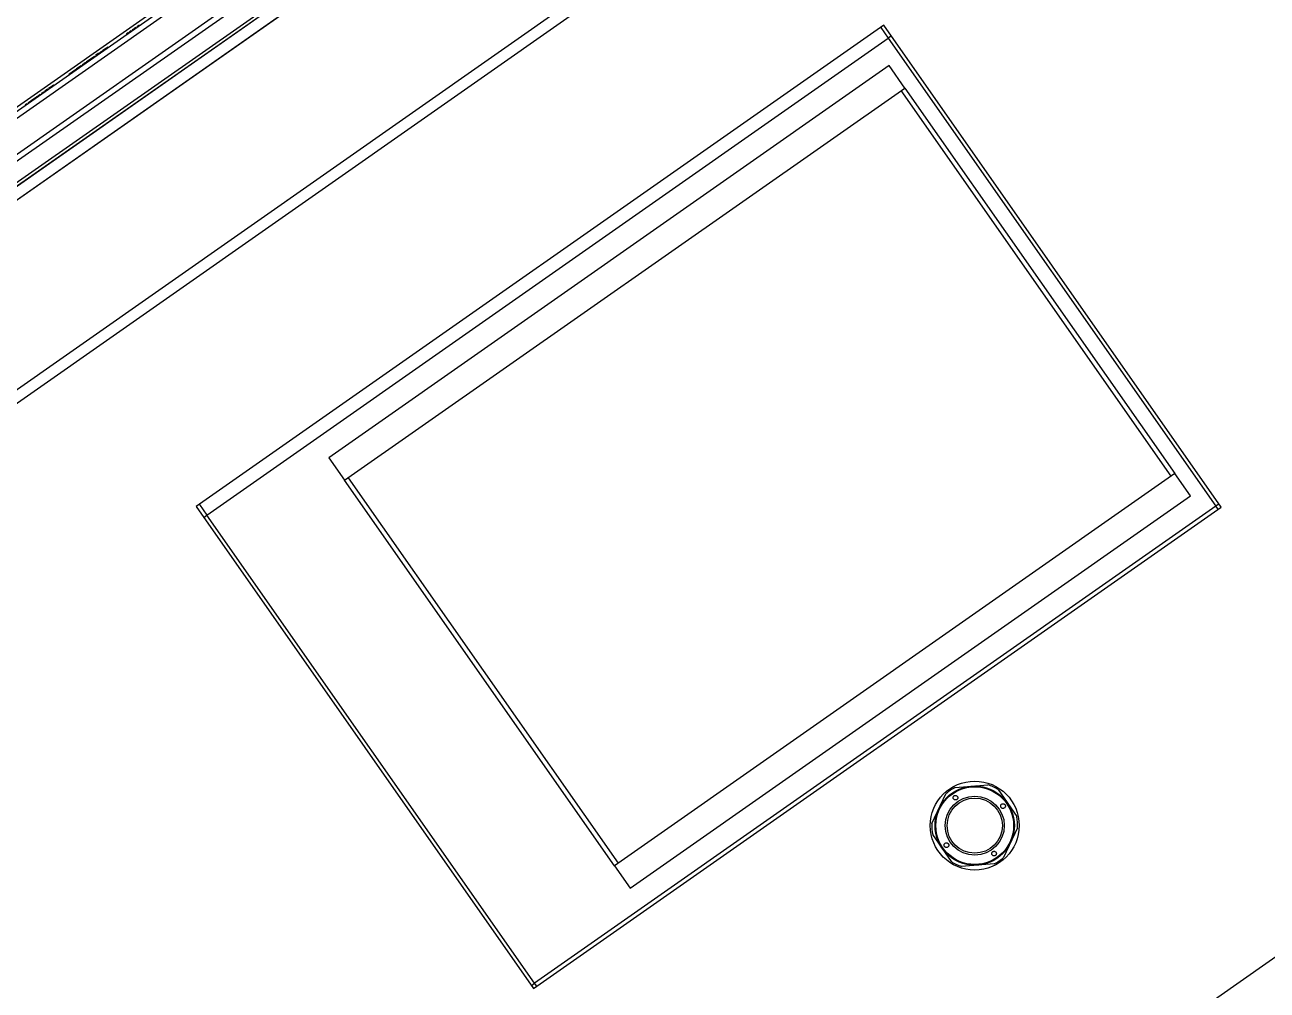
# Model space of a CAD drawing. Header units: millimetres. Extents: x 152904052 to 153933663, y 538271515 to 539240469.
# Drawn here: x 153465964.5 to 153466418.6, y 538579635.8 to 538579988.6 of the extents above; entities that cross this region are included whole.
import ezdxf

# ---------------------------------------------------------------- set-up
doc = ezdxf.new("R2010")
doc.units = ezdxf.units.MM
doc.layers.add('POWR', color=5, linetype='Continuous')

msp = doc.modelspace()

# ---------------------------------------------------------------- linework, layer by layer
at = {"layer": 'POWR', "color": 7}
for p, q in [((153467214.87, 538580807.11), (153464552.63, 538578942.98)), ((153467217.22, 538580803.75), (153464554.98, 538578939.63)), ((153465908.45, 538579893.81), (153467206.81, 538580802.93)), ((153467267, 538580769.27), (153464570.35, 538578881.05)), ((153465423.94, 538579578.05), (153466320.09, 538580205.54)), ((153465424.46, 538579580.98), (153466317.17, 538580206.06)), ((153466324.13, 538580195.06), (153465432.41, 538579570.68)), ((153466325.28, 538580193.42), (153465433.56, 538579569.04)), ((153466313.8, 538580176.17), (153464552.63, 538578942.98)), ((153466313.8, 538580176.17), (153464552.63, 538578942.98)), ((153464556.03, 538578946.84), (153466309.02, 538580174.29)), ((153464556.03, 538578946.84), (153466309.02, 538580174.29)), ((153466316.15, 538580172.82), (153464554.98, 538578939.63)), ((153466316.15, 538580172.82), (153464554.98, 538578939.63)), ((153466365.94, 538580138.33), (153464570.35, 538578881.05)), ((153466365.94, 538580138.33), (153464570.35, 538578881.05)), ((153466349.04, 538580121.49), (153465489.66, 538579519.76)), ((153465515.81, 538579646.47), (153466032.71, 538580008.41)), ((153466278.48, 538579988.47), (153466027.16, 538579812.49)), ((153466277.33, 538579987.66), (153466280.09, 538579983.73)), ((153466401.8, 538579812.35), (153466278.48, 538579988.47)), ((153466001.63, 538579985.24), (153466001.69, 538579985.16)), ((153466002.74, 538579986.01), (153466002.79, 538579985.93)), ((153466031.06, 538579809.36), (153466280.09, 538579983.73)), ((153466281.23, 538579984.53), (153466280.09, 538579983.73)), ((153466280.09, 538579983.73), (153466399.85, 538579812.69)), ((153465994.93, 538579980.55), (153465994.98, 538579980.46)), ((153465987.78, 538579975.54), (153465987.84, 538579975.46)), ((153466280.4, 538579973.7), (153466075.61, 538579830.3)), ((153466286.13, 538579965.5), (153466280.4, 538579973.7)), ((153465980.64, 538579970.54), (153465980.7, 538579970.46)), ((153465972.93, 538579965.14), (153465972.99, 538579965.06)), ((153465975.04, 538579966.62), (153465975.1, 538579966.54)), ((153466081.35, 538579822.11), (153466286.13, 538579965.5)), ((153466383.48, 538579823.69), (153466284.82, 538579964.59)), ((153466286.13, 538579965.5), (153466384.79, 538579824.61)), ((153465965.71, 538579960.09), (153465965.77, 538579960)), ((153465967.98, 538579961.68), (153465968.04, 538579961.6)), ((153465969.04, 538579962.42), (153465969.1, 538579962.34)), ((153465970.09, 538579963.16), (153465970.15, 538579963.08)), ((153465971.33, 538579964.02), (153465971.39, 538579963.94)), ((153466075.61, 538579830.3), (153466081.35, 538579822.11)), ((153466384.79, 538579824.61), (153466180, 538579681.22)), ((153466390.52, 538579816.42), (153466384.79, 538579824.61)), ((153466180, 538579681.22), (153466081.35, 538579822.11)), ((153466082.66, 538579823.03), (153466181.31, 538579682.13)), ((153466185.74, 538579673.02), (153466390.52, 538579816.42)), ((153466027.16, 538579812.49), (153466150.48, 538579636.38)), ((153466028.31, 538579813.3), (153466031.06, 538579809.36)), ((153466150.48, 538579636.38), (153466401.8, 538579812.35)), ((153466399.85, 538579812.69), (153466150.83, 538579638.33)), ((153466400.99, 538579813.5), (153466399.85, 538579812.69)), ((153466400.65, 538579811.55), (153466399.85, 538579812.69)), ((153466029.92, 538579808.56), (153466031.06, 538579809.36)), ((153466150.83, 538579638.33), (153466031.06, 538579809.36)), ((153466595.04, 538579769.3), (153465739.84, 538579170.49)), ((153466304.57, 538579709.88), (153466316.49, 538579710.84)), ((153466296.03, 538579696.73), (153466301.16, 538579707.53)), ((153466320.23, 538579709.06), (153466327.02, 538579699.22)), ((153466303.15, 538579682.75), (153466296.36, 538579692.6)), ((153466327.35, 538579695.09), (153466322.22, 538579684.29)), ((153466180, 538579681.22), (153466185.74, 538579673.02)), ((153466318.81, 538579681.93), (153466306.89, 538579680.97)), ((153466149.68, 538579637.52), (153466150.83, 538579638.33)), ((153466151.63, 538579637.18), (153466150.83, 538579638.33))]:
    msp.add_line(p, q, dxfattribs=at)
for radius in [16.25, 14.5, 14.21, 10.79, 10.09]:
    msp.add_circle((153466311.69, 538579695.91), radius, dxfattribs=at)
for start, end in [(57.0092, 72.1895), (117.0092, 132.1895), (177.0092, 192.1895), (357.0092, 12.1895), (237.0092, 252.1895), (297.0092, 312.1895)]:
    msp.add_arc((153466311.69, 538579695.91), 15.68, start, end, dxfattribs=at)
for points, knots in [([(153466005.11, 538579987.68), (153466004.94, 538579987.56), (153466004.41, 538579987.19), (153466003.83, 538579986.78), (153466003.75, 538579986.72), (153466003.7, 538579986.69)], [0, 0, 0, 0, 0.18313, 0.564678, 1, 1, 1, 1]), ([(153466006.33, 538579988.53), (153466006.19, 538579988.43), (153466005.84, 538579988.18), (153466005.47, 538579987.93), (153466005.42, 538579987.89), (153466005.4, 538579987.88)], [0, 0, 0, 0, 0.243406, 0.596918, 1, 1, 1, 1]), ([(153466002.45, 538579985.81), (153466002.29, 538579985.7), (153466001.7, 538579985.29), (153466001.66, 538579985.26), (153466001.63, 538579985.24)], [0, 0, 0, 0, 0.276313, 1, 1, 1, 1]), ([(153466003.42, 538579986.49), (153466003.28, 538579986.39), (153466002.79, 538579986.05), (153466002.76, 538579986.03), (153466002.74, 538579986.01)], [0, 0, 0, 0, 0.283268, 1, 1, 1, 1]), ([(153465994.93, 538579980.55), (153465994.86, 538579980.5), (153465994.73, 538579980.41), (153465993.77, 538579979.74), (153465992.38, 538579978.76), (153465991.05, 538579977.83), (153465990.34, 538579977.34)], [0, 0, 0, 0, 0.23574, 0.478454, 0.724852, 1, 1, 1, 1]), ([(153465985.22, 538579973.75), (153465984.74, 538579973.41), (153465983.66, 538579972.66), (153465982.31, 538579971.71), (153465981.33, 538579971.02), (153465980.74, 538579970.61), (153465980.68, 538579970.57), (153465980.64, 538579970.54)], [0, 0, 0, 0, 0.182191, 0.407324, 0.588082, 0.782618, 1, 1, 1, 1]), ([(153465987.78, 538579975.54), (153465987.56, 538579975.39), (153465987.14, 538579975.09), (153465986.52, 538579974.66), (153465986.04, 538579974.32), (153465985.73, 538579974.11), (153465985.54, 538579973.97), (153465985.52, 538579973.96), (153465985.51, 538579973.95)], [0, 0, 0, 0, 0.204322, 0.384201, 0.553768, 0.690021, 0.836548, 1, 1, 1, 1]), ([(153465990.06, 538579977.14), (153465990.01, 538579977.1), (153465989.91, 538579977.03), (153465989.32, 538579976.62), (153465988.61, 538579976.12), (153465988.06, 538579975.73), (153465987.78, 538579975.54)], [0, 0, 0, 0, 0.2756282, 0.5610843, 0.7842239, 1, 1, 1, 1]), ([(153465972.93, 538579965.14), (153465972.84, 538579965.08), (153465972.7, 538579964.98), (153465971.92, 538579964.44), (153465971.62, 538579964.22)], [0, 0, 0, 0, 0.607666, 1, 1, 1, 1]), ([(153465975.04, 538579966.62), (153465974.97, 538579966.57), (153465974.83, 538579966.47), (153465974.11, 538579965.97), (153465973.43, 538579965.49), (153465973.21, 538579965.34)], [0, 0, 0, 0, 0.398473, 0.8109, 1, 1, 1, 1]), ([(153465965.42, 538579959.89), (153465965.29, 538579959.79), (153465964.92, 538579959.54), (153465964.68, 538579959.36), (153465964.68, 538579959.36), (153465964.68, 538579959.36)], [0, 0, 0, 0, 0.275899, 0.729245, 1, 1, 1, 1]), ([(153465967.98, 538579961.68), (153465967.76, 538579961.52), (153465967.34, 538579961.23), (153465966.71, 538579960.79), (153465966.24, 538579960.46), (153465965.93, 538579960.24), (153465965.74, 538579960.11), (153465965.72, 538579960.09), (153465965.71, 538579960.09)], [0, 0, 0, 0, 0.206141, 0.386232, 0.554878, 0.690242, 0.836276, 1, 1, 1, 1]), ([(153465969.04, 538579962.42), (153465968.95, 538579962.35), (153465968.77, 538579962.23), (153465968.51, 538579962.05), (153465968.27, 538579961.88), (153465968.09, 538579961.76), (153465968, 538579961.69), (153465968, 538579961.69), (153465968, 538579961.69)], [0, 0, 0, 0, 0.204415, 0.384849, 0.552471, 0.740975, 0.946856, 1, 1, 1, 1]), ([(153465970.09, 538579963.16), (153465970.07, 538579963.14), (153465970.03, 538579963.11), (153465969.75, 538579962.92), (153465969.42, 538579962.69), (153465969.16, 538579962.51), (153465969.04, 538579962.42)], [0, 0, 0, 0, 0.274501, 0.560362, 0.784093, 1, 1, 1, 1]), ([(153465971.33, 538579964.02), (153465971.28, 538579963.98), (153465971.19, 538579963.93), (153465970.71, 538579963.59), (153465970.54, 538579963.47)], [0, 0, 0, 0, 0.647597, 1, 1, 1, 1]), ([(153466304.49, 538579706.96), (153466304.43, 538579706.95), (153466304.3, 538579706.92), (153466304.11, 538579706.81), (153466303.97, 538579706.66), (153466303.85, 538579706.46), (153466303.78, 538579706.19), (153466303.82, 538579705.86), (153466303.98, 538579705.54), (153466304.25, 538579705.33), (153466304.56, 538579705.26), (153466304.81, 538579705.28), (153466305.03, 538579705.36), (153466305.22, 538579705.49), (153466305.36, 538579705.65), (153466305.47, 538579705.86), (153466305.52, 538579706.14), (153466305.46, 538579706.45), (153466305.25, 538579706.75), (153466304.95, 538579706.94), (153466304.66, 538579706.98), (153466304.53, 538579706.97), (153466304.49, 538579706.96)], [0, 0, 0, 0, 0.032752, 0.06566, 0.096359, 0.128239, 0.178564, 0.249759, 0.323184, 0.410832, 0.464034, 0.505856, 0.540618, 0.575489, 0.608047, 0.643003, 0.696435, 0.769015, 0.843405, 0.93108, 0.98189, 1, 1, 1, 1]), ([(153466322.39, 538579703.83), (153466322.27, 538579703.87), (153466322, 538579703.94), (153466321.64, 538579703.83), (153466321.35, 538579703.62), (153466321.19, 538579703.34), (153466321.15, 538579703.05), (153466321.19, 538579702.8), (153466321.3, 538579702.57), (153466321.46, 538579702.39), (153466321.65, 538579702.25), (153466321.9, 538579702.16), (153466322.23, 538579702.16), (153466322.56, 538579702.32), (153466322.8, 538579702.6), (153466322.9, 538579702.91), (153466322.9, 538579703.18), (153466322.84, 538579703.41), (153466322.72, 538579703.6), (153466322.56, 538579703.75), (153466322.45, 538579703.8), (153466322.39, 538579703.83)], [0, 0, 0, 0, 0.067266, 0.145648, 0.22596, 0.294547, 0.344366, 0.383525, 0.422939, 0.456712, 0.489705, 0.536113, 0.598963, 0.681449, 0.764993, 0.824624, 0.867907, 0.902042, 0.936356, 0.966948, 1, 1, 1, 1]), ([(153466301.73, 538579689.55), (153466301.63, 538579689.59), (153466301.42, 538579689.67), (153466301.08, 538579689.63), (153466300.76, 538579689.44), (153466300.54, 538579689.14), (153466300.47, 538579688.82), (153466300.49, 538579688.57), (153466300.57, 538579688.35), (153466300.69, 538579688.18), (153466300.87, 538579688.03), (153466301.11, 538579687.92), (153466301.44, 538579687.89), (153466301.79, 538579688), (153466302.06, 538579688.23), (153466302.2, 538579688.52), (153466302.23, 538579688.8), (153466302.17, 538579689.05), (153466302.06, 538579689.27), (153466301.9, 538579689.44), (153466301.79, 538579689.52), (153466301.73, 538579689.55)], [0, 0, 0, 0, 0.0522296, 0.1192148, 0.2044654, 0.2903646, 0.3432844, 0.3835814, 0.4161898, 0.448914, 0.4793535, 0.5214007, 0.5803525, 0.661164, 0.7433981, 0.8083834, 0.8562705, 0.8942785, 0.9325084, 0.9658413, 1, 1, 1, 1]), ([(153466318.73, 538579686.55), (153466318.66, 538579686.54), (153466318.51, 538579686.52), (153466318.29, 538579686.42), (153466318.11, 538579686.28), (153466317.97, 538579686.09), (153466317.88, 538579685.85), (153466317.87, 538579685.53), (153466318, 538579685.21), (153466318.26, 538579684.96), (153466318.57, 538579684.84), (153466318.84, 538579684.83), (153466319.07, 538579684.89), (153466319.27, 538579685), (153466319.41, 538579685.15), (153466319.53, 538579685.35), (153466319.6, 538579685.63), (153466319.56, 538579685.96), (153466319.4, 538579686.28), (153466319.12, 538579686.51), (153466318.84, 538579686.54), (153466318.73, 538579686.55)], [0, 0, 0, 0, 0.037655, 0.075529, 0.109622, 0.142408, 0.18759, 0.24856, 0.329431, 0.41155, 0.474655, 0.51947, 0.554483, 0.589706, 0.620506, 0.652427, 0.702904, 0.774298, 0.847915, 0.935622, 1, 1, 1, 1])]:
    msp.add_open_spline(points, degree=3, knots=knots, dxfattribs=at)

doc.saveas('drawing.dxf')
